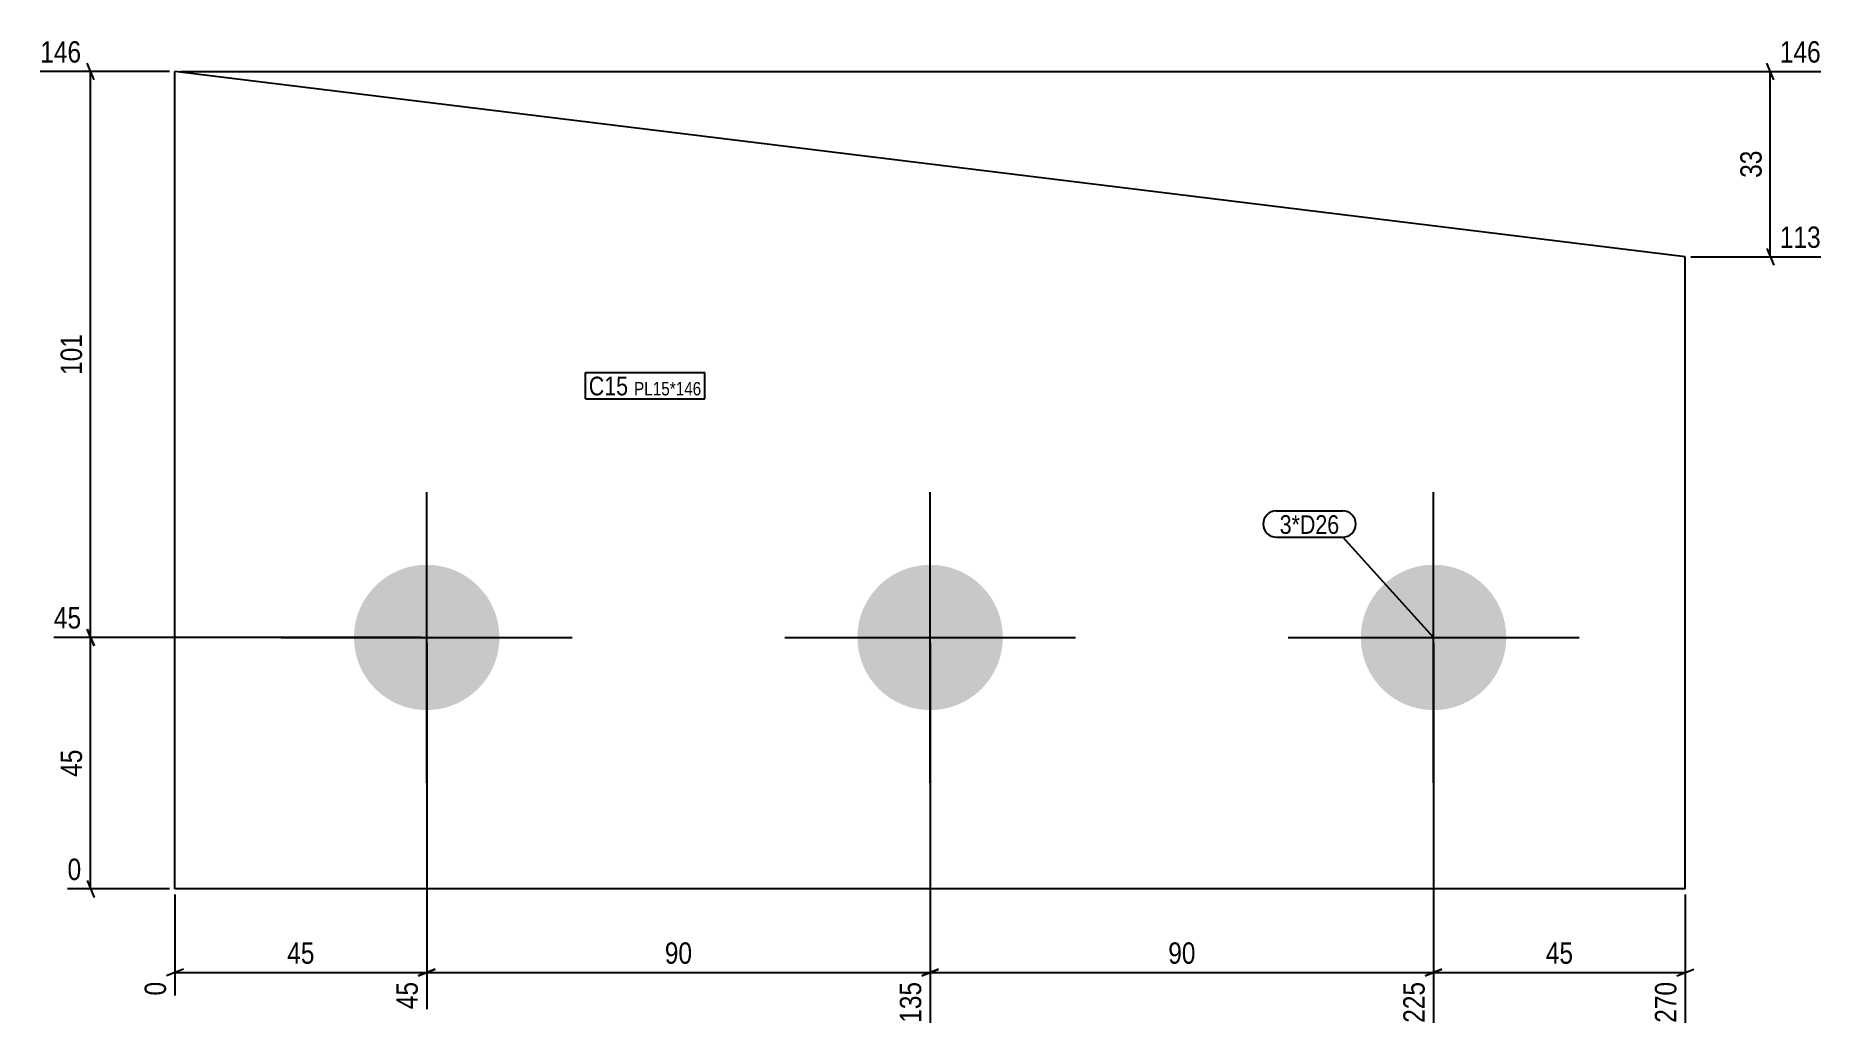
# Model space of a CAD drawing. Header units: millimetres. Extents: x 2 to 322, y 2 to 180.
import ezdxf

# ---------------------------------------------------------------- set-up
doc = ezdxf.new("R2010")
doc.units = ezdxf.units.MM
for name, color, linetype in [('MÅLSÆTNING', 7, 'Continuous'), ('STÅL', 7, 'Continuous'), ('TEKST', 7, 'Continuous')]:
    doc.layers.add(name, color=color, linetype=linetype)
doc.styles.add('Arial Narrow', font='ARIALN.TTF', dxfattribs={"height": 0.2})

msp = doc.modelspace()

# ---------------------------------------------------------------- hatches: boundary and pattern name
at = {"layer": 'STÅL', "linetype": 'Continuous'}
for points in [[(72.08, 84.94, -1), (72.08, 58.94, -1)], [(162.08, 84.94, -1), (162.08, 58.94, -1)], [(252.08, 84.94, -1), (252.08, 58.94, -1)]]:
    msp.add_hatch(color=3, dxfattribs=at).paths.add_polyline_path(points)

# ---------------------------------------------------------------- linework, layer by layer
at = {"layer": 'MÅLSÆTNING', "color": 7, "linetype": 'Continuous'}
for p, q in [((26.08, 173.19), (3, 173.19)), ((12.61, 171.69), (11.41, 174.69)), ((12.01, 71.94), (12.01, 173.19)), ((28.08, 173.19), (321.29, 173.19)), ((312.88, 171.69), (311.68, 174.69)), ((312.28, 140.04), (312.28, 173.19)), ((311.68, 141.54), (312.88, 138.54)), ((298.08, 140.04), (321.29, 140.04)), ((71.08, 71.94), (5.44, 71.94)), ((71.08, 71.94), (5.44, 71.94)), ((11.41, 73.44), (12.61, 70.44)), ((12.61, 70.44), (11.41, 73.44)), ((12.01, 26.94), (12.01, 71.94)), ((72.08, 70.94), (72.08, 5.44)), ((162.08, 70.94), (162.08, 3)), ((252.08, 70.94), (252.08, 3)), ((252.08, 70.94), (252.08, 3)), ((26.08, 26.94), (7.88, 26.94)), ((11.41, 28.44), (12.61, 25.44)), ((27.08, 25.94), (27.08, 7.88)), ((297.08, 25.94), (297.08, 3)), ((28.58, 12.61), (25.58, 11.41)), ((27.08, 12.01), (72.08, 12.01)), ((70.58, 11.41), (73.58, 12.61)), ((160.58, 11.41), (163.58, 12.61)), ((253.58, 12.61), (250.58, 11.41)), ((250.58, 11.41), (253.58, 12.61)), ((252.08, 12.01), (297.08, 12.01)), ((295.58, 11.41), (298.58, 12.61))]:
    msp.add_line(p, q, dxfattribs=at)
at = {"layer": 'STÅL', "color": 2, "linetype": 'Continuous'}
for p, q in [((297.08, 140.04), (27.08, 173.19)), ((27.08, 26.94), (27.08, 173.19)), ((297.08, 26.94), (297.08, 140.04)), ((297.08, 26.94), (27.08, 26.94))]:
    msp.add_line(p, q, dxfattribs=at)
at = {"layer": 'STÅL', "color": 3, "linetype": 'Continuous'}
for p, q in [((72.08, 45.94), (72.08, 97.94)), ((162.08, 45.94), (162.08, 97.94)), ((252.08, 45.94), (252.08, 97.94)), ((46.08, 71.94), (98.08, 71.94)), ((136.08, 71.94), (188.08, 71.94)), ((226.08, 71.94), (278.08, 71.94))]:
    msp.add_line(p, q, dxfattribs=at)

# ---------------------------------------------------------------- wipeouts: each hides what was drawn before it
at = {"color": 0}
for points in [[(108.1, 115.25), (108.1, 118.75), (101.06, 118.75), (101.06, 115.25)], [(235.23, 90.47), (235.23, 93.97), (224.57, 93.97), (224.57, 90.47)]]:
    msp.add_wipeout(points, dxfattribs=at).dxf.layer = 'TEKST'

# ---------------------------------------------------------------- next in the draw order: wipeouts: each hides what was drawn before it
at = {"color": 0, "linetype": 'Continuous'}
for points in [[(11.11, 173.99), (11.11, 179.59), (2.2, 179.59), (2.2, 173.99)], [(322.09, 173.99), (322.09, 179.59), (313.18, 179.59), (313.18, 173.99)], [(322.09, 140.84), (322.09, 146.44), (313.18, 146.44), (313.18, 140.84)], [(11.11, 72.74), (11.11, 78.34), (4.64, 78.34), (4.64, 72.74)], [(11.11, 27.74), (11.11, 33.34), (7.07, 33.34), (7.07, 27.74)], [(26.28, 11.11), (20.68, 11.11), (20.68, 7.07), (26.28, 7.07)], [(71.28, 11.11), (65.68, 11.11), (65.68, 4.64), (71.28, 4.64)], [(296.28, 11.11), (290.68, 11.11), (290.68, 2.2), (296.28, 2.2)]]:
    msp.add_wipeout(points, dxfattribs=at).dxf.layer = 'MÅLSÆTNING'
at = {"color": 0}
for points, layer in [([(311.53, 159.85), (305.93, 159.85), (305.93, 153.37), (311.53, 153.37)], 'MÅLSÆTNING'), ([(11.26, 127.02), (5.66, 127.02), (5.66, 118.11), (11.26, 118.11)], 'MÅLSÆTNING'), ([(11.26, 52.68), (5.66, 52.68), (5.66, 46.2), (11.26, 46.2)], 'MÅLSÆTNING'), ([(52.82, 12.76), (52.82, 18.36), (46.35, 18.36), (46.35, 12.76)], 'MÅLSÆTNING'), ([(277.82, 12.76), (277.82, 18.36), (271.35, 18.36), (271.35, 12.76)], 'MÅLSÆTNING'), ([(108.1, 115.25), (108.1, 118.75), (101.06, 118.75), (101.06, 115.25)], 'TEKST'), ([(235.23, 90.47), (235.23, 93.97), (224.57, 93.97), (224.57, 90.47)], 'TEKST')]:
    msp.add_wipeout(points, dxfattribs=at).dxf.layer = layer

# ---------------------------------------------------------------- next in the draw order: linework, layer by layer
at = {"layer": 'MÅLSÆTNING', "color": 7, "linetype": 'Continuous'}
for p, q in [((72.08, 70.94), (72.08, 5.44)), ((73.58, 12.61), (70.58, 11.41)), ((72.08, 12.01), (162.08, 12.01))]:
    msp.add_line(p, q, dxfattribs=at)
at = {"layer": 'TEKST', "color": 7, "linetype": 'Continuous'}
for p, q in [((100.46, 119.35), (121.78, 119.35)), ((100.46, 114.65), (100.46, 119.35)), ((223.97, 94.57), (235.83, 94.57)), ((223.97, 89.87), (235.83, 89.87)), ((252.08, 71.94), (235.83, 89.87))]:
    msp.add_line(p, q, dxfattribs=at)
for centre, start, end in [((223.97, 92.22), 90, 270), ((235.83, 92.22), 270, 90)]:
    msp.add_arc(centre, 2.35, start, end, dxfattribs=at)

# ---------------------------------------------------------------- next in the draw order: texts
at = {"layer": 'MÅLSÆTNING', "color": 3, "linetype": 'Continuous', "style": 'Arial Narrow'}
for s, height, p in [('146', 3.818, (3, 174.79)), ('146', 3.818, (313.98, 174.79)), ('113', 3.818, (313.98, 141.64)), ('45', 3.818, (5.44, 73.54)), ('0', 3.82, (7.88, 28.54))]:
    msp.add_text(s, height=height, dxfattribs=at).set_placement(p)
at = {"layer": 'MÅLSÆTNING', "color": 3, "style": 'Arial Narrow'}
for s, p in [('33', (310.73, 154.17)), ('101', (10.46, 118.91)), ('45', (10.46, 47))]:
    msp.add_text(s, height=3.818, rotation=90.0002, dxfattribs=at).set_placement(p)
for p in [(47.15, 13.56), (272.15, 13.56)]:
    msp.add_text('45', height=3.818, dxfattribs=at).set_placement(p)
at = {"layer": 'MÅLSÆTNING', "color": 3, "linetype": 'Continuous', "style": 'Arial Narrow'}
for s, height, p in [('0', 3.82, (25.48, 7.88)), ('45', 3.818, (70.48, 5.44)), ('270', 3.818, (295.48, 3))]:
    msp.add_text(s, height=height, rotation=90.0002, dxfattribs=at).set_placement(p)
at = {"layer": 'TEKST', "color": 3, "style": 'Arial Narrow'}
msp.add_text('3*D26', height=3.34, dxfattribs=at).set_placement((224.57, 90.47))

# ---------------------------------------------------------------- next in the draw order: wipeouts: each hides what was drawn before it
at = {"color": 0}
msp.add_wipeout([(121.18, 115.25), (121.18, 117.75), (109.15, 117.75), (109.15, 115.25)], dxfattribs=at).dxf.layer = 'TEKST'

# ---------------------------------------------------------------- next in the draw order: wipeouts: each hides what was drawn before it
for points, layer in [([(120.32, 12.76), (120.32, 18.36), (113.85, 18.36), (113.85, 12.76)], 'MÅLSÆTNING'), ([(121.18, 115.25), (121.18, 117.75), (109.15, 117.75), (109.15, 115.25)], 'TEKST')]:
    msp.add_wipeout(points, dxfattribs=at).dxf.layer = layer
at = {"color": 0, "linetype": 'Continuous'}
msp.add_wipeout([(161.28, 11.11), (155.68, 11.11), (155.68, 2.2), (161.28, 2.2)], dxfattribs=at).dxf.layer = 'MÅLSÆTNING'

# ---------------------------------------------------------------- next in the draw order: linework, layer by layer
at = {"layer": 'MÅLSÆTNING', "color": 7, "linetype": 'Continuous'}
for p, q in [((162.08, 70.94), (162.08, 3)), ((163.58, 12.61), (160.58, 11.41)), ((162.08, 12.01), (252.08, 12.01))]:
    msp.add_line(p, q, dxfattribs=at)
at = {"layer": 'TEKST', "color": 7, "linetype": 'Continuous'}
for p, q in [((121.78, 114.65), (121.78, 119.35)), ((100.46, 114.65), (121.78, 114.65))]:
    msp.add_line(p, q, dxfattribs=at)

# ---------------------------------------------------------------- next in the draw order: texts
at = {"layer": 'MÅLSÆTNING', "color": 3, "style": 'Arial Narrow'}
msp.add_text('90', height=3.818, dxfattribs=at).set_placement((114.65, 13.56))
at = {"layer": 'MÅLSÆTNING', "color": 3, "linetype": 'Continuous', "style": 'Arial Narrow'}
msp.add_text('135', height=3.818, rotation=90.0002, dxfattribs=at).set_placement((160.48, 3))
at = {"layer": 'TEKST', "color": 3, "style": 'Arial Narrow'}
for s, height, p in [('C15', 3.34, (101.06, 115.25)), ('PL15*146', 2.386, (109.15, 115.25))]:
    msp.add_text(s, height=height, dxfattribs=at).set_placement(p)

# ---------------------------------------------------------------- next in the draw order: wipeouts: each hides what was drawn before it
at = {"color": 0}
msp.add_wipeout([(210.32, 12.76), (210.32, 18.36), (203.85, 18.36), (203.85, 12.76)], dxfattribs=at).dxf.layer = 'MÅLSÆTNING'
at = {"color": 0, "linetype": 'Continuous'}
msp.add_wipeout([(251.28, 11.11), (245.68, 11.11), (245.68, 2.2), (251.28, 2.2)], dxfattribs=at).dxf.layer = 'MÅLSÆTNING'

# ---------------------------------------------------------------- next in the draw order: texts
at = {"layer": 'MÅLSÆTNING', "color": 3, "style": 'Arial Narrow'}
msp.add_text('90', height=3.818, dxfattribs=at).set_placement((204.65, 13.56))
at = {"layer": 'MÅLSÆTNING', "color": 3, "linetype": 'Continuous', "style": 'Arial Narrow'}
msp.add_text('225', height=3.818, rotation=90.0002, dxfattribs=at).set_placement((250.48, 3))

doc.saveas('drawing.dxf')
